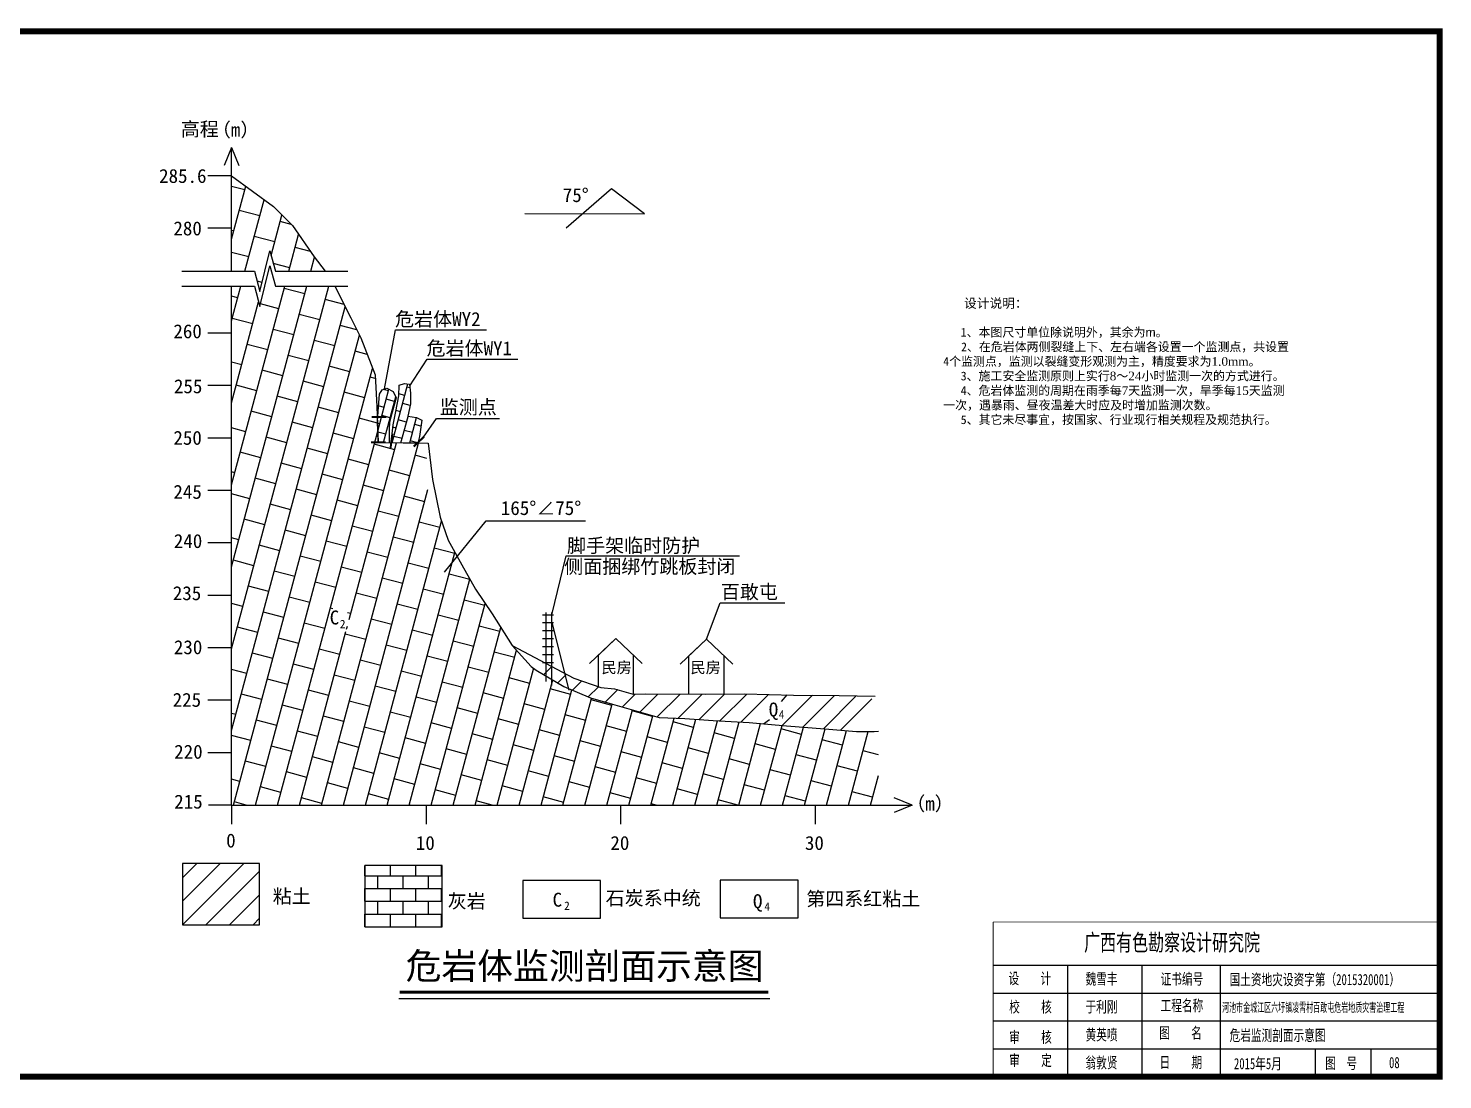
# Model space of a CAD drawing. Header units: millimetres. Extents: x 14677 to 18404, y 11255 to 11716.
# Drawn here: x 18000 to 18404.5, y 11255.1 to 11555.8 of the extents above; entities that cross this region are included whole.
import ezdxf
from ezdxf.enums import TextEntityAlignment as Align

# ---------------------------------------------------------------- set-up
doc = ezdxf.new("R2010")
doc.units = ezdxf.units.MM
for name, color, linetype in [('DGX', 7, 'Continuous'), ('GiCAD_BoSu', 7, 'Continuous'), ('GICAD_POUMIAN', 7, 'Continuous'), ('GICAD_WXP', 4, 'Continuous'), ('岩性', 7, 'Continuous'), ('放线基准点', 7, 'Continuous'), ('民房', 7, 'Continuous'), ('脚手架', 7, 'Continuous')]:
    doc.layers.add(name, color=color, linetype=linetype)
doc.styles.get("Standard").update_dxf_attribs({"font": 'SIMSUN.TTF'})
doc.styles.add('宋', font='SIMSUN.TTF')
pattern_1 = [(75, (2085.4907, -2.4561), (-2.34353697, 0.62794884), []), (165, (2085.4907, -2.4561), (-2.9714858, -1.71558813), [2.426208, -2.426208])]

msp = doc.modelspace()

# ---------------------------------------------------------------- hatches: boundary and pattern name
h = msp.add_hatch()
h.set_pattern_fill('AR-B816', color=256, scale=5, angle=75, style=0)
h.set_pattern_definition([(75, (2085.4907, -2.456), (-5.8588424, 1.5698721), []), (165, (2085.4907, -2.456), (-7.4287145, -4.2889703), [6.06552, -6.06552])])
h.paths.add_polyline_path([(18075.548, 11499.443), (18070.124, 11504.864), (18058.169, 11513.651), (18058.169, 11486.359), (18064.686, 11486.359), (18066.239, 11480.564), (18069.133, 11492.155), (18070.686, 11486.359), (18084.906, 11486.359), (18081.808, 11490.453)])
h.paths.add_polyline_path([(18127.915, 11395.387), (18123.992, 11402.402), (18120.07, 11409.417), (18117.799, 11416.02), (18113.463, 11425.924), (18114.35, 11437.186), (18102.421, 11437.325), (18100.077, 11437.338), (18099.692, 11447.711), (18099.185, 11456.709), (18095.234, 11467.132), (18092.276, 11473.022), (18087.67, 11482.109), (18078.031, 11482.109), (18070.686, 11482.109), (18068.975, 11487.273), (18066.239, 11476.314), (18064.686, 11482.109), (18058.169, 11482.018), (18058.169, 11357.852), (18058.169, 11333.651), (18243.123, 11333.651), (18243.123, 11354.825), (18241.931, 11354.716), (18236.805, 11354.716), (18227.763, 11355.475), (18216.817, 11356.355), (18206.21, 11357.261), (18195.839, 11357.857), (18187.8, 11358.449), (18180.416, 11358.675), (18167.98, 11362.296), (18161.15, 11364.164), (18153.371, 11367.508), (18147.423, 11370.999), (18146.888, 11371.314), (18143.634, 11373.574), (18138.445, 11379.294), (18132.664, 11388.372)])
h.paths.add_polyline_path([(18089.816, 11383.304), (18092.666, 11383.304), (18092.666, 11386.753), (18089.816, 11386.753)], flags=16)
h.paths.add_polyline_path([(18086.518, 11383.989), (18091.292, 11383.989), (18091.292, 11389.804), (18086.518, 11389.804)], flags=16)
h = msp.add_hatch()
h.set_pattern_fill('AR-B816', color=256, scale=2, angle=75, style=0)
h.set_pattern_definition(pattern_1)
h.paths.add_polyline_path([(18104.394, 11442.432), (18103.767, 11437.299), (18111.412, 11437.217), (18111.948, 11439.126), (18112.529, 11443.772), (18111.009, 11444.487), (18108.605, 11444.855), (18109.307, 11448.414), (18109.311, 11451.5), (18109.087, 11454.047), (18107.612, 11454.225), (18106.092, 11453.734), (18105.958, 11450.696), (18105.154, 11446.229)])
h = msp.add_hatch()
h.set_pattern_fill('AR-B816', color=256, scale=2, angle=75, style=0)
h.set_pattern_definition(pattern_1)
h.paths.add_polyline_path([(18104.078, 11446.084), (18105.233, 11450.144), (18104.357, 11451.935), (18102.604, 11452.931), (18101.25, 11452.413), (18100.493, 11451.219), (18100.174, 11447.437), (18099.856, 11443.496), (18100.077, 11437.338), (18103.219, 11437.305), (18103.261, 11441.226), (18103.281, 11443.138)])
at = {"layer": 'DGX'}
for points in [[(18098.252, 11444.382), (18102.409, 11444.382), (18102.409, 11444.952), (18098.252, 11444.952)], [(18098.072, 11437.117), (18102.229, 11437.117), (18102.229, 11437.687), (18098.072, 11437.687)], [(18103.928, 11435.782), (18104.42, 11439.91), (18103.854, 11439.978), (18103.362, 11435.85)], [(18110.431, 11435.99), (18113.441, 11438.858), (18113.048, 11439.271), (18110.038, 11436.403)]]:
    msp.add_hatch(color=1, dxfattribs=at).paths.add_polyline_path(points)
at = {"layer": '放线基准点'}
h = msp.add_hatch(dxfattribs=at)
h.set_pattern_fill('ANSI31', color=0, scale=3, style=0)
h.set_pattern_definition([(45, (18044.102, 11299.433), (-3.3676, 3.3676), [])])
h.paths.add_polyline_path([(18044.102, 11316.999), (18044.102, 11299.433), (18066.174, 11299.433), (18066.174, 11316.999)])
h = msp.add_hatch(dxfattribs=at)
h.set_pattern_fill('AR-B816', color=0, scale=3, style=0)
h.set_pattern_definition([(0, (18096.3086, 11298.861), (0, 3.6393), []), (90, (18096.3086, 11298.861), (-3.6393, 3.6393), [3.6393, -3.6393])])
h.paths.add_polyline_path([(18096.309, 11316.427), (18096.309, 11298.861), (18118.38, 11298.861), (18118.38, 11316.427)])

# ---------------------------------------------------------------- linework, layer by layer
at = {"color": 7}
for p, q in [((18275.916, 11287.891), (18403.612, 11287.891)), ((18275.916, 11279.91), (18403.612, 11279.91)), ((18275.916, 11271.929), (18403.612, 11271.929)), ((18275.916, 11271.929), (18318.481, 11271.929)), ((18275.916, 11263.948), (18403.612, 11263.948)), ((18275.916, 11255.967), (18403.612, 11255.967))]:
    msp.add_line(p, q, dxfattribs=at)
msp.add_line((18106.012, 11278.307), (18212.094, 11278.307))
for points in [[(18058.169, 11513.651), (18058.169, 11513.651), (18051.387, 11513.651)], [(18058.169, 11498.651), (18058.169, 11498.651), (18051.387, 11498.651)], [(18043.98, 11486.359), (18064.686, 11486.359), (18066.239, 11480.564), (18069.133, 11492.155), (18070.686, 11486.359), (18091.391, 11486.359)], [(18043.98, 11482.109), (18064.686, 11482.109), (18066.239, 11476.314), (18069.133, 11487.905), (18070.686, 11482.109), (18091.391, 11482.109)], [(18058.169, 11468.651), (18058.169, 11468.651), (18051.387, 11468.651)], [(18058.169, 11453.651), (18058.169, 11453.651), (18051.387, 11453.651)], [(18103.767, 11437.299), (18104.394, 11442.432), (18105.154, 11446.229), (18105.958, 11450.696), (18106.092, 11453.734), (18107.612, 11454.225), (18109.087, 11454.047), (18109.311, 11451.5), (18109.307, 11448.414), (18108.605, 11444.855), (18111.009, 11444.487), (18112.529, 11443.772), (18111.948, 11439.126), (18111.412, 11437.217), (18103.767, 11437.299)], [(18100.077, 11437.338), (18099.856, 11443.496), (18100.174, 11447.437), (18100.493, 11451.219), (18101.25, 11452.413), (18102.604, 11452.931), (18104.357, 11451.935), (18105.233, 11450.144), (18104.078, 11446.084), (18103.281, 11443.138), (18103.261, 11441.226), (18103.219, 11437.305)], [(18058.169, 11438.651), (18058.169, 11438.651), (18051.387, 11438.651)], [(18058.169, 11423.651), (18058.169, 11423.651), (18051.387, 11423.651)], [(18058.169, 11408.651), (18058.169, 11408.651), (18051.387, 11408.651)], [(18058.169, 11393.651), (18058.169, 11393.651), (18051.387, 11393.651)], [(18149.739, 11385.929), (18154.622, 11366.501)], [(18058.169, 11378.651), (18058.169, 11378.651), (18051.387, 11378.651)], [(18058.169, 11363.651), (18058.169, 11363.651), (18051.387, 11363.651)], [(18058.169, 11348.651), (18058.169, 11348.651), (18051.387, 11348.651)]]:
    msp.add_lwpolyline(points)
at = {"const_width": 0.3}
msp.add_lwpolyline([(18149.736, 11388.75), (18149.748, 11374.161)], dxfattribs=at)
at = {"color": 7, "linetype": 'Continuous', "const_width": 0.297, "flags": 128}
msp.add_lwpolyline([(18275.916, 11300.233), (18275.916, 11255.967)], dxfattribs=at)
at = {"color": 7, "const_width": 0.213}
msp.add_lwpolyline([(18403.612, 11300.233), (18275.916, 11300.233)], dxfattribs=at)
at = {"lineweight": 30, "const_width": 0.8}
msp.add_lwpolyline([(18106.22, 11280.144), (18211.679, 11280.144)], dxfattribs=at)
at = {"layer": 'GiCAD_BoSu', "color": 7, "const_width": 1.703}
msp.add_lwpolyline([(17989.663, 11554.99), (18403.612, 11554.99), (18403.612, 11255.967), (17989.663, 11255.967), (17989.663, 11554.99), (18403.612, 11554.99)], dxfattribs=at)
at = {"layer": 'GICAD_POUMIAN', "color": 7}
for p, q in [((18297.199, 11287.891), (18297.199, 11271.929)), ((18318.481, 11287.891), (18318.481, 11271.929)), ((18340.793, 11287.891), (18340.793, 11263.948)), ((18297.199, 11271.929), (18297.199, 11255.967)), ((18318.481, 11271.929), (18318.481, 11263.948)), ((18318.481, 11263.948), (18318.481, 11255.967)), ((18340.793, 11263.948), (18340.793, 11255.967)), ((18367.964, 11263.948), (18367.964, 11255.967)), ((18383.926, 11263.948), (18383.926, 11255.967))]:
    msp.add_line(p, q, dxfattribs=at)
at = {"layer": '岩性'}
msp.add_lwpolyline([(18119.077, 11400.27), (18130.959, 11414.924), (18159.322, 11414.924)], dxfattribs=at)
at = {"layer": '放线基准点', "color": 0}
for p, q in [((18147.423, 11370.999), (18149.749, 11373.325)), ((18151.434, 11368.646), (18153.914, 11371.125)), ((18155.683, 11366.531), (18158.34, 11369.188)), ((18160.124, 11364.608), (18163.041, 11367.525)), ((18165.016, 11363.136), (18168.583, 11366.703)), ((18169.963, 11361.719), (18173.604, 11365.361)), ((18174.892, 11360.284), (18180.03, 11365.422)), ((18179.761, 11358.79), (18186.398, 11365.427)), ((18185.845, 11358.509), (18192.752, 11365.416)), ((18191.85, 11358.15), (18199.122, 11365.422)), ((18197.807, 11357.744), (18205.486, 11365.422)), ((18203.826, 11357.398), (18211.715, 11365.288)), ((18215.613, 11356.458), (18224.247, 11365.091)), ((18221.498, 11355.979), (18230.57, 11365.05)), ((18227.389, 11355.505), (18236.799, 11364.916)), ((18232.284, 11355.096), (18241.274, 11364.085))]:
    msp.add_line(p, q, dxfattribs=at)
for points in [[(18058.169, 11521.74), (18056.097, 11516.624)], [(18058.169, 11486.359), (18058.169, 11521.74)], [(18058.169, 11521.74), (18060.241, 11516.624)], [(18058.169, 11486.359), (18058.169, 11521.74)], [(18058.169, 11513.651), (18070.124, 11504.864), (18075.548, 11499.443), (18081.808, 11490.453), (18084.906, 11486.359)], [(18142.034, 11502.839), (18176.238, 11502.751), (18166.845, 11509.878), (18153.879, 11498.679)], [(18058.169, 11333.651), (18058.169, 11482.109)], [(18058.169, 11357.852), (18058.169, 11482.109)], [(18087.67, 11482.109), (18092.276, 11473.022), (18095.161, 11467.277), (18099.185, 11456.709), (18099.692, 11447.711), (18100.077, 11437.338), (18114.35, 11437.186), (18115.607, 11426.82), (18117.799, 11416.02), (18120.07, 11409.417), (18123.992, 11402.402), (18127.915, 11395.387), (18132.664, 11388.372), (18138.445, 11379.294), (18143.866, 11373.318), (18145.255, 11372.272)], [(18101.927, 11452.672), (18105.071, 11469.558), (18131.04, 11469.558)], [(18109.127, 11453.594), (18114.06, 11461.2), (18140.028, 11461.2)], [(18058.144, 11451.399), (18058.169, 11451.399)], [(18113.03, 11438.907), (18116.728, 11444.255), (18134.785, 11444.255)], [(18149.737, 11388.075), (18153.822, 11404.932), (18203.356, 11404.932)], [(18193.944, 11381.085), (18197.874, 11391.467), (18216.401, 11391.467)], [(18138.445, 11379.294), (18156.05, 11369.997), (18163.727, 11367.282), (18167.628, 11366.911), (18173.041, 11365.345), (18176.512, 11365.443), (18193.655, 11365.415), (18204.882, 11365.442), (18218.862, 11365.126), (18231.938, 11365.041), (18242.17, 11364.777)], [(18145.255, 11372.272), (18153.216, 11367.599), (18160.798, 11364.316), (18167.117, 11362.548), (18180.416, 11358.675), (18187.8, 11358.449), (18195.839, 11357.857), (18206.21, 11357.261), (18216.817, 11356.355), (18227.763, 11355.475), (18236.805, 11354.716), (18241.931, 11354.716), (18243.123, 11354.825), (18243.123, 11354.825)], [(18216.91, 11365.221), (18215.301, 11363.276)], [(18210.284, 11356.901), (18211.952, 11358.176)], [(18058.169, 11333.651), (18051.535, 11333.651)], [(18058.169, 11333.651), (18252.772, 11333.651)], [(18058.169, 11333.651), (18058.169, 11328.247)], [(18113.789, 11333.651), (18113.789, 11328.247)], [(18169.409, 11333.651), (18169.409, 11328.247)], [(18225.029, 11333.651), (18225.029, 11328.247)], [(18252.772, 11333.651), (18247.656, 11335.723)], [(18252.772, 11333.651), (18247.656, 11331.578)], [(18044.102, 11316.999), (18044.102, 11299.433), (18066.174, 11299.433), (18066.174, 11316.999), (18044.102, 11316.999)], [(18096.309, 11316.427), (18096.309, 11298.861), (18118.38, 11298.861), (18118.38, 11316.427), (18096.309, 11316.427)], [(18141.409, 11312.136), (18141.409, 11301.352), (18163.694, 11301.352), (18163.694, 11312.136), (18141.409, 11312.136)], [(18197.916, 11312.174), (18197.916, 11301.389), (18220.201, 11301.389), (18220.201, 11312.174), (18197.916, 11312.174)]]:
    msp.add_lwpolyline(points, dxfattribs=at)
at = {"layer": '民房'}
for points in [[(18163.041, 11376.545), (18163.041, 11376.545), (18168.041, 11381.267), (18160.514, 11374.158)], [(18168.041, 11381.267), (18175.568, 11374.158)], [(18188.944, 11376.363), (18188.944, 11376.363), (18193.944, 11381.085), (18186.417, 11373.976)], [(18193.944, 11381.085), (18201.471, 11373.976)], [(18163.041, 11367.525), (18163.041, 11376.545)], [(18173.041, 11376.545), (18173.041, 11365.345)], [(18188.944, 11365.351), (18188.944, 11376.363)], [(18198.944, 11376.363), (18198.944, 11365.334)]]:
    msp.add_lwpolyline(points, dxfattribs=at)
at = {"layer": '脚手架'}
for points in [[(18148.079, 11369.017), (18148.085, 11388.75)], [(18149.753, 11367.837), (18149.736, 11388.75)], [(18147.05, 11385.929), (18150.242, 11385.929)], [(18147.051, 11388.075), (18150.186, 11388.075)], [(18147.048, 11381.346), (18150.242, 11381.346)], [(18147.049, 11383.638), (18150.242, 11383.638)], [(18147.046, 11376.763), (18150.242, 11376.763)], [(18147.047, 11379.055), (18150.242, 11379.055)], [(18147.048, 11374.472), (18150.244, 11374.472)]]:
    msp.add_lwpolyline(points, dxfattribs=at)

# ---------------------------------------------------------------- texts
at = {"color": 0, "linetype": 'Continuous', "style": '宋'}
for s, height, p in [('高程', 3.9873, (18043.632, 11525.026)), ('（m）', 3.9873, (18052.528, 11524.83)), ('285.6', 3.9873, (18037.449, 11511.614)), ('75°', 3.9873, (18152.869, 11506.139)), ('280', 3.9873, (18041.534, 11496.614)), ('危岩体WY2', 3.9873, (18104.926, 11470.684)), ('260', 3.9873, (18041.534, 11467.18)), ('危岩体WY1', 3.9873, (18113.915, 11462.326)), ('255', 3.9873, (18041.693, 11451.454)), ('监测点', 3.9873, (18117.687, 11445.512)), ('250', 3.9873, (18041.534, 11436.712)), ('245', 3.9873, (18041.534, 11421.26)), ('240', 3.9873, (18041.661, 11407.19)), ('脚手架临时防护', 3.9873, (18154.104, 11405.908)), ('侧面捆绑竹跳板封闭', 3.9873, (18153.286, 11399.919)), ('百敢屯', 3.9873, (18198.061, 11392.67)), ('235', 3.9873, (18041.372, 11392.28)), ('C', 3.987, (18086.224, 11385.327)), ('2', 2.392, (18089.127, 11384.248)), ('230', 3.9873, (18041.675, 11376.825)), ('225', 3.9873, (18041.329, 11361.772)), ('Q', 3.987, (18211.764, 11359.001)), ('4', 2.392, (18214.635, 11358.397)), ('220', 3.9873, (18041.762, 11346.925)), ('215', 3.9873, (18041.78, 11332.656)), ('（m）', 3.9873, (18251.065, 11332.087)), ('0', 3.987, (18056.629, 11321.528)), ('10', 3.9873, (18110.862, 11320.839)), ('20', 3.9873, (18166.482, 11320.839)), ('30', 3.9873, (18222.102, 11320.839)), ('粘土', 3.9873, (18069.946, 11305.611)), ('灰岩', 3.9873, (18119.966, 11304.202)), ('C', 3.987, (18149.95, 11304.612)), ('石炭系中统', 3.9873, (18165.126, 11305.063)), ('Q', 3.987, (18207.243, 11304.18)), ('第四系红粘土', 3.9873, (18222.467, 11304.873)), ('2', 2.392, (18153.246, 11303.689)), ('4', 2.392, (18210.529, 11303.479))]:
    msp.add_text(s, height=height, dxfattribs=at).set_placement(p)
for s, height, p in [('165°∠75°', 3.9873, (18146.664, 11418.625)), ('民房', 3.1899, (18168.273, 11373.013)), ('民房', 3.1899, (18193.723, 11373.013))]:
    msp.add_text(s, height=height, dxfattribs=at).set_placement(p, align=Align.MIDDLE_CENTER)
at = {"color": 7, "width": 99.50829, "attachment_point": 1}
for s, insert, char_height in [('{\\H0.6667x;设计说明：}', (18267.589, 11478.545), 4), ('\\pi5;{\\C256;1、本图尺寸单位除说明外，其余为\\fArial|b0|i0|c0|p32;m\\fSimSun|b0|i0|c134|p2;。\\P\\pi0;\\C1;   \\C256;2、在危岩体两侧裂缝上下、左右端各设置一个监测点，共设置4个监测点，监测以裂缝变形观测为主，精度要求为\\fTimes New Roman|b0|i0|c0|p18;1.0mm\\fSimSun|b0|i0|c134|p2;。\\P\\pi5;3、}施工安全监测原则上实行{\\fTimes New Roman|b0|i0|c0|p18;8}～{\\fTimes New Roman|b0|i0|c0|p18;24}小时监测一次的方式进行。\\P4、危岩体监测的周期在雨季每{\\fTimes New Roman|b0|i0|c0|p18;7}天监测一次，旱季每{\\fTimes New Roman|b0|i0|c0|p18;15}天监测一次，遇暴雨、昼夜温差大时应及时增加监测次数。\\P{\\C256;5、其它未尽事宜，按国家、行业现行相关规程及规范执行。}', (18261.64, 11470.144), 2.5)]:
    msp.add_mtext(s, dxfattribs=dict(at, insert=insert, char_height=char_height))
at = {"insert": (18159.11, 11287.216), "char_height": 2.5, "attachment_point": 5}
msp.add_mtext('{\\fSimSun|b0|i0|c134|p54;\\H3x;危岩体监测剖面示意图}', dxfattribs=at)
at = {"layer": 'GICAD_WXP', "color": 7, "style": '宋'}
for s, height, width, p in [('广西有色勘察设计研究院', 4.78862, 0.7, (18301.938, 11291.982)), ('设    计', 3.1924, 0.7, (18280.303, 11282.48)), ('魏雪丰', 3.1924, 0.7, (18302.331, 11282.355)), ('证书编号', 3.1924, 0.7, (18323.802, 11282.327)), ('国土资地灾设资字第（2015320001）', 3.19241, 0.7, (18343.528, 11282.176)), ('校    核', 3.1924, 0.7, (18280.51, 11274.361)), ('于利刚', 3.1924, 0.7, (18302.331, 11274.374)), ('工程名称', 3.1924, 0.7, (18323.802, 11274.742)), ('河池市金城江区六圩镇凌霄村百敢屯危岩地质灾害治理工程', 2.60143, 0.55, (18341.386, 11274.512)), ('审    核', 3.1924, 0.7, (18280.51, 11265.708)), ('黄英喷', 3.1924, 0.7, (18302.331, 11266.393)), ('图    名', 3.1924, 0.7, (18323.404, 11266.903)), ('危岩监测剖面示意图', 3.1924, 0.7, (18343.528, 11266.214)), ('审    定', 3.1924, 0.7, (18280.51, 11259.064)), ('翁敦贤', 3.1924, 0.7, (18302.331, 11258.412)), ('日    期', 3.1924, 0.7, (18323.484, 11258.506)), ('2015年5月', 3.1924, 0.7, (18344.777, 11258.124)), ('图  号', 3.1924, 0.7, (18370.862, 11258.216)), ('08', 3.1924, 0.7, (18389.116, 11258.433))]:
    msp.add_text(s, height=height, dxfattribs=dict(at, width=width)).set_placement(p)

doc.saveas('drawing.dxf')
